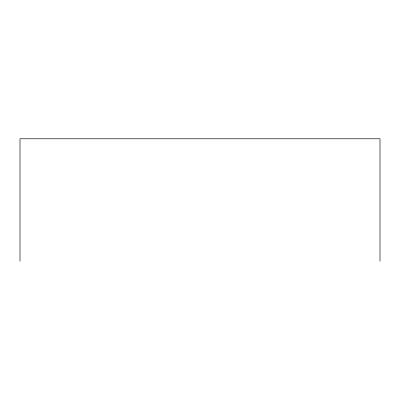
<?xml version="1.0" encoding="UTF-8"?>
<svg xmlns="http://www.w3.org/2000/svg" width="400" height="400" viewBox="0 0 400 400"><rect width="100%" height="100%" fill="white"/><g stroke="black" fill="none" stroke-linecap="round" stroke-linejoin="round"><path stroke-width="0.6" d="M380 261.22L380 138.78L20 138.78L20 261.22"/></g></svg>
